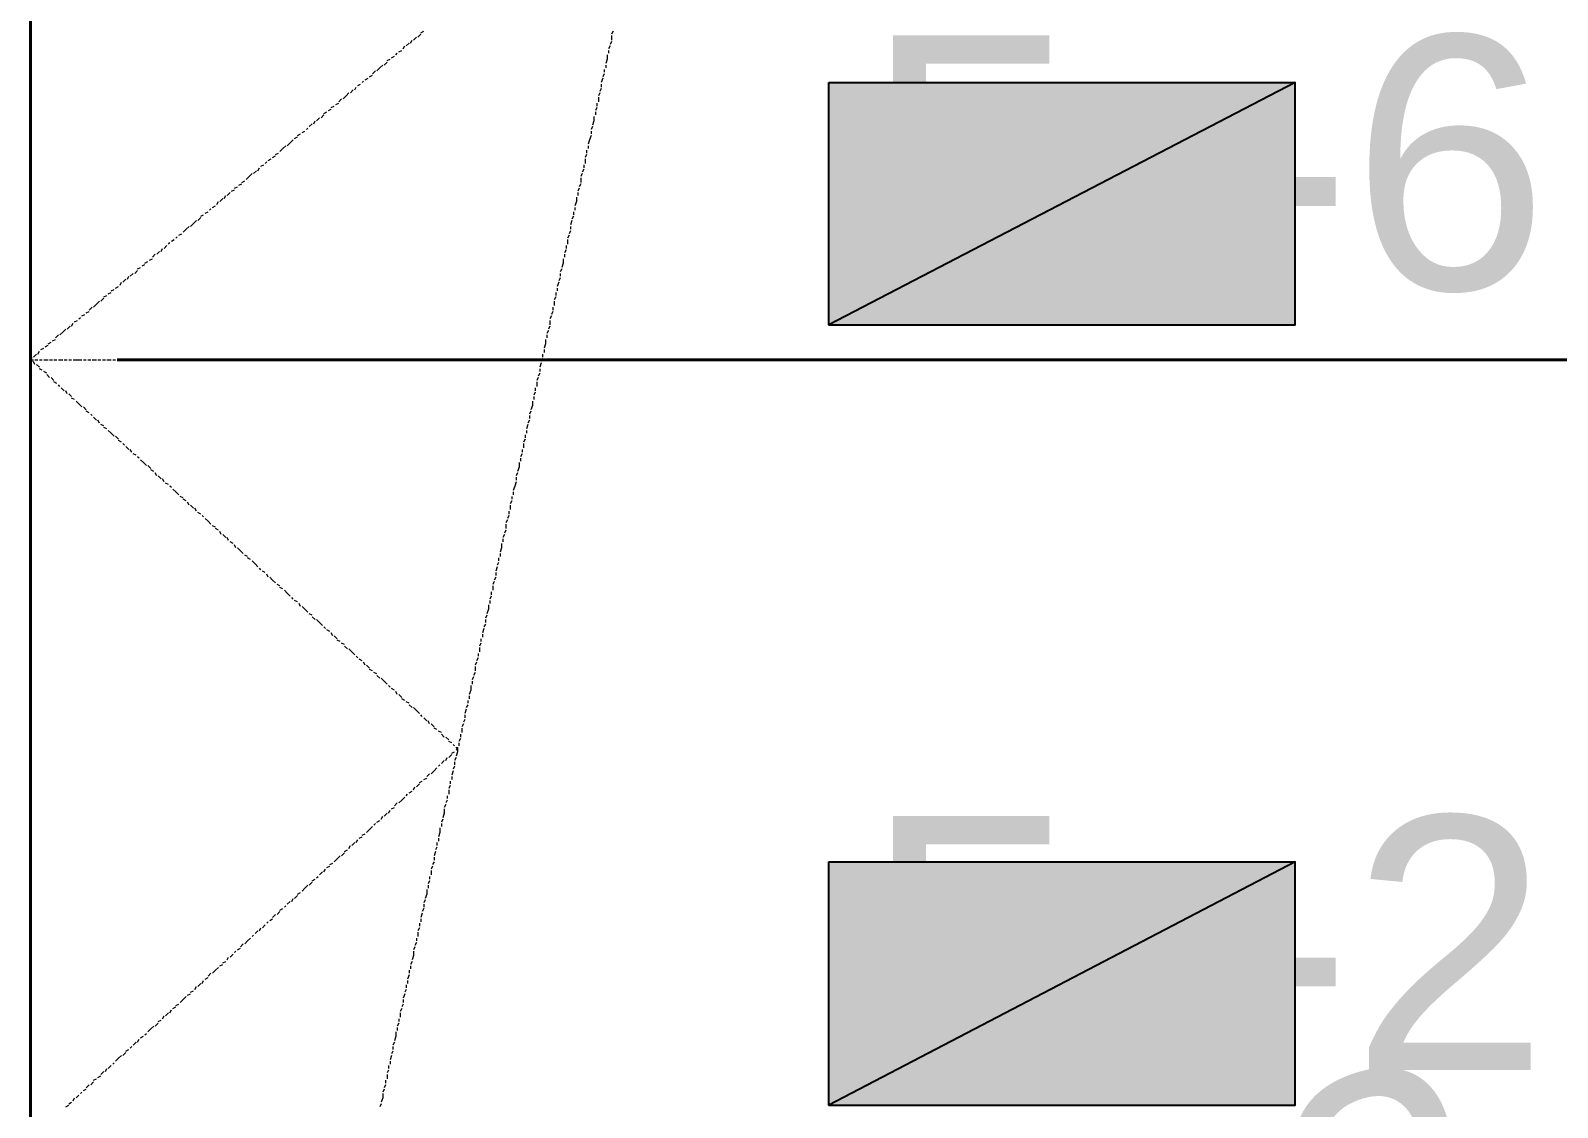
# Model space of a CAD drawing. Extents: x 8 to 21351, y 0 to 420.
# Drawn here: x 15722.59 to 15744.61, y 320.69 to 336.22 of the extents above; entities that cross this region are included whole.
import ezdxf

# ---------------------------------------------------------------- set-up
doc = ezdxf.new("R2010")
doc.units = 0
doc.styles.add('TEYPDFCAD_TEXT', font='arial.ttf')

msp = doc.modelspace()

# ---------------------------------------------------------------- hatches: boundary and pattern name
at = {"true_color": 0xffffff}
h = msp.add_hatch(color=0, dxfattribs=at)
h.paths.add_polyline_path([(15734.101, 335.471), (15740.832, 335.471), (15734.101, 331.978)])
h.paths.add_polyline_path([(15740.832, 335.471), (15734.101, 331.978), (15740.832, 331.978)])
h = msp.add_hatch(color=0, dxfattribs=at)
h.paths.add_polyline_path([(15734.101, 324.231), (15740.832, 324.231), (15734.101, 320.717)])
h.paths.add_polyline_path([(15740.832, 324.231), (15734.101, 320.717), (15740.832, 320.717)])

# ---------------------------------------------------------------- linework, layer by layer
at = {"color": 7, "lineweight": 40}
for p, q in [((15722.587, 397.743), (15722.587, 310.219)), ((15751.331, 331.47), (15723.836, 331.47))]:
    msp.add_line(p, q, dxfattribs=at)
at = {"color": 7, "lineweight": 5}
for p, q in [((15722.587, 336.211), (15722.587, 336.169)), ((15722.587, 336.148), (15722.587, 336.084)), ((15728.175, 336.127), (15728.217, 336.169)), ((15728.217, 336.19), (15728.259, 336.211)), ((15730.99, 336.211), (15730.969, 336.169)), ((15730.969, 336.148), (15730.969, 336.084)), ((15722.587, 336.063), (15722.587, 336.021)), ((15722.587, 336), (15722.587, 335.957)), ((15722.587, 335.936), (15722.587, 335.894)), ((15727.9, 335.915), (15727.942, 335.936)), ((15727.963, 335.957), (15727.984, 336)), ((15728.005, 336), (15728.048, 336.042)), ((15728.069, 336.042), (15728.09, 336.084)), ((15728.111, 336.084), (15728.154, 336.127)), ((15730.948, 336), (15730.926, 335.957)), ((15730.926, 335.936), (15730.926, 335.894)), ((15730.969, 336.063), (15730.948, 336.021)), ((15722.587, 335.873), (15722.587, 335.809)), ((15722.587, 335.788), (15722.587, 335.746)), ((15722.587, 335.724), (15722.587, 335.682)), ((15727.624, 335.682), (15727.667, 335.724)), ((15727.688, 335.724), (15727.73, 335.767)), ((15727.73, 335.788), (15727.773, 335.809)), ((15727.794, 335.83), (15727.836, 335.851)), ((15727.857, 335.873), (15727.878, 335.894)), ((15730.905, 335.809), (15730.884, 335.746)), ((15730.884, 335.724), (15730.884, 335.682)), ((15730.905, 335.873), (15730.905, 335.809)), ((15722.587, 335.661), (15722.587, 335.598)), ((15722.587, 335.576), (15722.587, 335.534)), ((15722.587, 335.513), (15722.587, 335.471)), ((15727.37, 335.471), (15727.392, 335.492)), ((15727.413, 335.513), (15727.455, 335.534)), ((15727.476, 335.555), (15727.519, 335.576)), ((15727.519, 335.598), (15727.561, 335.64)), ((15727.582, 335.64), (15727.624, 335.682)), ((15730.842, 335.534), (15730.821, 335.471)), ((15730.863, 335.598), (15730.842, 335.555)), ((15730.863, 335.661), (15730.863, 335.619)), ((15722.587, 335.449), (15722.587, 335.386)), ((15722.587, 335.365), (15722.587, 335.322)), ((15722.587, 335.301), (15722.587, 335.259)), ((15727.095, 335.238), (15727.138, 335.28)), ((15727.138, 335.28), (15727.18, 335.322)), ((15727.201, 335.322), (15727.243, 335.365)), ((15727.265, 335.365), (15727.286, 335.407)), ((15727.307, 335.428), (15727.349, 335.449)), ((15730.799, 335.322), (15730.778, 335.28)), ((15730.778, 335.259), (15730.778, 335.195)), ((15730.821, 335.386), (15730.799, 335.343)), ((15730.821, 335.449), (15730.821, 335.407)), ((15722.587, 335.238), (15722.587, 335.174)), ((15722.587, 335.153), (15722.587, 335.111)), ((15722.587, 335.089), (15722.587, 335.047)), ((15726.82, 335.026), (15726.862, 335.047)), ((15726.884, 335.068), (15726.926, 335.089)), ((15726.926, 335.111), (15726.968, 335.132)), ((15726.989, 335.153), (15727.032, 335.174)), ((15727.032, 335.195), (15727.074, 335.238)), ((15730.757, 335.111), (15730.736, 335.068)), ((15730.736, 335.047), (15730.736, 335.005)), ((15730.757, 335.174), (15730.757, 335.132)), ((15722.587, 335.026), (15722.587, 334.984)), ((15722.587, 334.962), (15722.587, 334.899)), ((15722.587, 334.878), (15722.587, 334.836)), ((15722.587, 334.814), (15722.587, 334.772)), ((15726.566, 334.793), (15726.587, 334.814)), ((15726.608, 334.836), (15726.651, 334.878)), ((15726.672, 334.878), (15726.693, 334.92)), ((15726.714, 334.92), (15726.757, 334.962)), ((15726.778, 334.962), (15726.82, 335.005)), ((15730.694, 334.836), (15730.672, 334.793)), ((15730.715, 334.92), (15730.694, 334.857)), ((15730.715, 334.984), (15730.715, 334.92)), ((15722.587, 334.751), (15722.587, 334.687)), ((15722.587, 334.666), (15722.587, 334.624)), ((15722.587, 334.603), (15722.587, 334.56)), ((15726.291, 334.56), (15726.333, 334.603)), ((15726.333, 334.603), (15726.376, 334.645)), ((15726.397, 334.666), (15726.439, 334.687)), ((15726.439, 334.709), (15726.481, 334.73)), ((15726.503, 334.751), (15726.545, 334.772)), ((15730.651, 334.645), (15730.63, 334.581)), ((15730.672, 334.709), (15730.651, 334.645)), ((15730.672, 334.772), (15730.672, 334.73)), ((15722.587, 334.539), (15722.587, 334.476)), ((15722.587, 334.454), (15722.587, 334.412)), ((15722.587, 334.391), (15722.587, 334.349)), ((15726.079, 334.391), (15726.122, 334.412)), ((15726.122, 334.433), (15726.164, 334.454)), ((15726.185, 334.476), (15726.227, 334.518)), ((15726.227, 334.518), (15726.27, 334.56)), ((15730.609, 334.433), (15730.588, 334.391)), ((15730.609, 334.497), (15730.609, 334.454)), ((15730.63, 334.56), (15730.63, 334.518)), ((15722.587, 334.327), (15722.587, 334.264)), ((15722.587, 334.243), (15722.587, 334.2)), ((15722.587, 334.179), (15722.587, 334.137)), ((15725.741, 334.116), (15725.783, 334.158)), ((15725.804, 334.158), (15725.846, 334.2)), ((15725.868, 334.2), (15725.889, 334.243)), ((15725.91, 334.264), (15725.952, 334.285)), ((15725.973, 334.306), (15725.995, 334.327)), ((15726.016, 334.349), (15726.058, 334.37)), ((15730.545, 334.158), (15730.524, 334.116)), ((15730.567, 334.222), (15730.545, 334.179)), ((15730.567, 334.285), (15730.567, 334.243)), ((15730.588, 334.37), (15730.588, 334.306)), ((15722.587, 334.116), (15722.587, 334.074)), ((15722.587, 334.052), (15722.587, 333.989)), ((15722.587, 333.968), (15722.587, 333.925)), ((15725.529, 333.947), (15725.571, 333.968)), ((15725.592, 333.989), (15725.635, 334.01)), ((15725.635, 334.031), (15725.677, 334.052)), ((15725.698, 334.074), (15725.741, 334.116)), ((15730.503, 333.947), (15730.482, 333.904)), ((15730.524, 334.01), (15730.503, 333.968)), ((15730.524, 334.095), (15730.524, 334.031)), ((15722.587, 333.904), (15722.587, 333.862)), ((15722.587, 333.841), (15722.587, 333.777)), ((15722.587, 333.756), (15722.587, 333.714)), ((15725.275, 333.714), (15725.296, 333.756)), ((15725.317, 333.756), (15725.36, 333.798)), ((15725.381, 333.798), (15725.402, 333.841)), ((15725.423, 333.841), (15725.465, 333.883)), ((15725.487, 333.904), (15725.529, 333.925)), ((15730.461, 333.756), (15730.44, 333.692)), ((15730.461, 333.819), (15730.461, 333.756)), ((15730.482, 333.883), (15730.482, 333.841)), ((15722.587, 333.692), (15722.587, 333.65)), ((15722.587, 333.629), (15722.587, 333.565)), ((15722.587, 333.544), (15722.587, 333.502)), ((15725, 333.481), (15725.042, 333.523)), ((15725.042, 333.544), (15725.084, 333.565)), ((15725.106, 333.587), (15725.148, 333.608)), ((15725.169, 333.629), (15725.19, 333.65)), ((15725.211, 333.671), (15725.254, 333.692)), ((15730.418, 333.544), (15730.397, 333.502)), ((15730.418, 333.608), (15730.418, 333.565)), ((15730.44, 333.671), (15730.44, 333.629)), ((15722.587, 333.481), (15722.587, 333.438)), ((15722.587, 333.417), (15722.587, 333.354)), ((15722.587, 333.333), (15722.587, 333.29)), ((15724.725, 333.269), (15724.767, 333.29)), ((15724.788, 333.312), (15724.83, 333.354)), ((15724.83, 333.354), (15724.873, 333.396)), ((15724.894, 333.396), (15724.936, 333.438)), ((15724.936, 333.438), (15724.979, 333.481)), ((15730.376, 333.333), (15730.355, 333.29)), ((15730.397, 333.481), (15730.376, 333.417)), ((15730.376, 333.396), (15730.376, 333.354)), ((15722.587, 333.269), (15722.587, 333.227)), ((15722.587, 333.206), (15722.587, 333.163)), ((15722.587, 333.142), (15722.587, 333.079)), ((15722.587, 333.057), (15722.587, 333.015)), ((15724.471, 333.036), (15724.492, 333.079)), ((15724.513, 333.079), (15724.555, 333.121)), ((15724.576, 333.142), (15724.598, 333.163)), ((15724.619, 333.185), (15724.661, 333.206)), ((15724.682, 333.227), (15724.703, 333.248)), ((15730.313, 333.057), (15730.291, 333.015)), ((15730.313, 333.121), (15730.313, 333.079)), ((15730.355, 333.269), (15730.334, 333.227)), ((15730.334, 333.206), (15730.334, 333.142)), ((15722.587, 332.994), (15722.587, 332.952)), ((15722.587, 332.93), (15722.587, 332.867)), ((15722.587, 332.846), (15722.587, 332.803)), ((15724.195, 332.825), (15724.238, 332.846)), ((15724.238, 332.867), (15724.28, 332.888)), ((15724.301, 332.909), (15724.344, 332.93)), ((15724.344, 332.952), (15724.386, 332.994)), ((15724.407, 332.994), (15724.449, 333.036)), ((15730.27, 332.867), (15730.249, 332.803)), ((15730.27, 332.93), (15730.27, 332.867)), ((15730.291, 332.994), (15730.291, 332.952)), ((15722.587, 332.782), (15722.587, 332.74)), ((15722.587, 332.719), (15722.587, 332.655)), ((15722.587, 332.634), (15722.587, 332.592)), ((15723.92, 332.592), (15723.963, 332.634)), ((15723.984, 332.634), (15724.005, 332.676)), ((15724.026, 332.676), (15724.068, 332.719)), ((15724.09, 332.719), (15724.132, 332.761)), ((15724.132, 332.782), (15724.174, 332.803)), ((15730.228, 332.655), (15730.207, 332.613)), ((15730.249, 332.782), (15730.228, 332.74)), ((15730.228, 332.719), (15730.228, 332.676)), ((15722.587, 332.571), (15722.587, 332.528)), ((15722.587, 332.507), (15722.587, 332.444)), ((15722.587, 332.423), (15722.587, 332.38)), ((15723.645, 332.38), (15723.687, 332.401)), ((15723.709, 332.423), (15723.751, 332.444)), ((15723.751, 332.465), (15723.793, 332.486)), ((15723.814, 332.507), (15723.857, 332.528)), ((15723.878, 332.55), (15723.899, 332.592)), ((15730.164, 332.444), (15730.164, 332.401)), ((15730.207, 332.592), (15730.186, 332.528)), ((15730.186, 332.507), (15730.186, 332.465)), ((15722.587, 332.359), (15722.587, 332.317)), ((15722.587, 332.295), (15722.587, 332.253)), ((15722.587, 332.232), (15722.587, 332.168)), ((15723.433, 332.19), (15723.476, 332.232)), ((15723.497, 332.232), (15723.539, 332.274)), ((15723.539, 332.274), (15723.582, 332.317)), ((15723.603, 332.317), (15723.645, 332.359)), ((15730.122, 332.232), (15730.122, 332.19)), ((15730.164, 332.38), (15730.143, 332.338)), ((15730.143, 332.317), (15730.143, 332.253)), ((15722.587, 332.147), (15722.587, 332.105)), ((15722.587, 332.084), (15722.587, 332.041)), ((15722.587, 332.02), (15722.587, 331.957)), ((15723.116, 331.914), (15723.158, 331.957)), ((15723.179, 331.957), (15723.201, 331.999)), ((15723.222, 332.02), (15723.264, 332.041)), ((15723.285, 332.063), (15723.306, 332.084)), ((15723.328, 332.105), (15723.37, 332.126)), ((15723.391, 332.147), (15723.433, 332.168)), ((15730.08, 331.957), (15730.059, 331.914)), ((15730.101, 332.105), (15730.08, 332.063)), ((15730.08, 332.041), (15730.08, 331.978)), ((15730.122, 332.168), (15730.101, 332.126)), ((15722.587, 331.936), (15722.587, 331.893)), ((15722.587, 331.872), (15722.587, 331.83)), ((15722.587, 331.809), (15722.587, 331.745)), ((15722.904, 331.745), (15722.947, 331.766)), ((15722.947, 331.788), (15722.989, 331.83)), ((15723.01, 331.83), (15723.052, 331.872)), ((15723.052, 331.872), (15723.095, 331.914)), ((15730.016, 331.766), (15730.016, 331.703)), ((15730.059, 331.893), (15730.037, 331.851)), ((15730.037, 331.83), (15730.037, 331.788)), ((15722.587, 331.724), (15722.587, 331.682)), ((15722.587, 331.661), (15722.587, 331.618)), ((15722.587, 331.597), (15722.587, 331.533)), ((15722.587, 331.47), (15722.608, 331.512)), ((15722.587, 331.512), (15722.587, 331.47)), ((15722.629, 331.512), (15722.671, 331.555)), ((15722.693, 331.555), (15722.714, 331.597)), ((15722.735, 331.618), (15722.777, 331.639)), ((15722.798, 331.661), (15722.841, 331.682)), ((15722.841, 331.703), (15722.883, 331.724)), ((15729.974, 331.555), (15729.974, 331.512)), ((15730.016, 331.703), (15729.995, 331.639)), ((15729.995, 331.618), (15729.995, 331.576)), ((15722.587, 331.47), (15722.629, 331.47)), ((15722.608, 331.449), (15722.587, 331.47)), ((15722.587, 331.449), (15722.587, 331.406)), ((15722.587, 331.385), (15722.587, 331.343)), ((15722.587, 331.322), (15722.587, 331.258)), ((15722.65, 331.406), (15722.629, 331.449)), ((15722.65, 331.47), (15722.693, 331.47)), ((15722.714, 331.364), (15722.671, 331.406)), ((15722.714, 331.47), (15722.756, 331.47)), ((15722.756, 331.322), (15722.714, 331.343)), ((15722.777, 331.47), (15722.841, 331.47)), ((15722.82, 331.279), (15722.777, 331.301)), ((15722.862, 331.47), (15722.904, 331.47)), ((15722.925, 331.47), (15722.968, 331.47)), ((15722.989, 331.47), (15723.052, 331.47)), ((15723.074, 331.47), (15723.116, 331.47)), ((15723.137, 331.47), (15723.179, 331.47)), ((15723.201, 331.47), (15723.264, 331.47)), ((15723.264, 331.47), (15723.328, 331.47)), ((15723.349, 331.47), (15723.391, 331.47)), ((15723.412, 331.47), (15723.455, 331.47)), ((15723.476, 331.47), (15723.539, 331.47)), ((15723.56, 331.47), (15723.603, 331.47)), ((15723.624, 331.47), (15723.666, 331.47)), ((15723.687, 331.47), (15723.751, 331.47)), ((15723.772, 331.47), (15723.814, 331.47)), ((15723.836, 331.47), (15723.878, 331.47)), ((15723.899, 331.47), (15723.963, 331.47)), ((15723.984, 331.47), (15724.026, 331.47)), ((15724.047, 331.47), (15724.09, 331.47)), ((15724.111, 331.47), (15724.174, 331.47)), ((15724.174, 331.47), (15724.238, 331.47)), ((15724.259, 331.47), (15724.301, 331.47)), ((15724.322, 331.47), (15724.365, 331.47)), ((15724.386, 331.47), (15724.449, 331.47)), ((15724.471, 331.47), (15724.513, 331.47)), ((15724.534, 331.47), (15724.576, 331.47)), ((15724.598, 331.47), (15724.661, 331.47)), ((15724.682, 331.47), (15724.725, 331.47)), ((15724.746, 331.47), (15724.788, 331.47)), ((15724.809, 331.47), (15724.873, 331.47)), ((15724.894, 331.47), (15724.936, 331.47)), ((15724.957, 331.47), (15725, 331.47)), ((15725.021, 331.47), (15725.084, 331.47)), ((15725.084, 331.47), (15725.148, 331.47)), ((15725.169, 331.47), (15725.211, 331.47)), ((15725.233, 331.47), (15725.275, 331.47)), ((15725.296, 331.47), (15725.36, 331.47)), ((15725.381, 331.47), (15725.423, 331.47)), ((15725.444, 331.47), (15725.487, 331.47)), ((15725.508, 331.47), (15725.571, 331.47)), ((15725.592, 331.47), (15725.635, 331.47)), ((15725.656, 331.47), (15725.698, 331.47)), ((15725.719, 331.47), (15725.783, 331.47)), ((15725.804, 331.47), (15725.846, 331.47)), ((15725.868, 331.47), (15725.91, 331.47)), ((15725.931, 331.47), (15725.995, 331.47)), ((15725.995, 331.47), (15726.058, 331.47)), ((15726.079, 331.47), (15726.122, 331.47)), ((15726.143, 331.47), (15726.185, 331.47)), ((15726.206, 331.47), (15726.27, 331.47)), ((15726.291, 331.47), (15726.333, 331.47)), ((15726.354, 331.47), (15726.397, 331.47)), ((15726.418, 331.47), (15726.481, 331.47)), ((15726.503, 331.47), (15726.545, 331.47)), ((15726.566, 331.47), (15726.608, 331.47)), ((15726.63, 331.47), (15726.693, 331.47)), ((15726.714, 331.47), (15726.757, 331.47)), ((15726.778, 331.47), (15726.82, 331.47)), ((15726.841, 331.47), (15726.905, 331.47)), ((15726.905, 331.47), (15726.968, 331.47)), ((15726.989, 331.47), (15727.032, 331.47)), ((15727.053, 331.47), (15727.095, 331.47)), ((15727.116, 331.47), (15727.18, 331.47)), ((15727.201, 331.47), (15727.243, 331.47)), ((15727.265, 331.47), (15727.307, 331.47)), ((15727.328, 331.47), (15727.392, 331.47)), ((15727.413, 331.47), (15727.455, 331.47)), ((15727.476, 331.47), (15727.519, 331.47)), ((15727.54, 331.47), (15727.603, 331.47)), ((15727.624, 331.47), (15727.667, 331.47)), ((15727.688, 331.47), (15727.73, 331.47)), ((15727.751, 331.47), (15727.794, 331.47)), ((15727.815, 331.47), (15727.878, 331.47)), ((15727.9, 331.47), (15727.942, 331.47)), ((15727.963, 331.47), (15728.005, 331.47)), ((15728.027, 331.47), (15728.09, 331.47)), ((15728.111, 331.47), (15728.154, 331.47)), ((15728.175, 331.47), (15728.217, 331.47)), ((15728.238, 331.47), (15728.302, 331.47)), ((15728.323, 331.47), (15728.365, 331.47)), ((15728.386, 331.47), (15728.429, 331.47)), ((15728.45, 331.47), (15728.513, 331.47)), ((15728.535, 331.47), (15728.577, 331.47)), ((15728.598, 331.47), (15728.64, 331.47)), ((15728.662, 331.47), (15728.704, 331.47)), ((15728.725, 331.47), (15728.789, 331.47)), ((15728.81, 331.47), (15728.852, 331.47)), ((15728.873, 331.47), (15728.916, 331.47)), ((15728.937, 331.47), (15729, 331.47)), ((15729.021, 331.47), (15729.064, 331.47)), ((15729.085, 331.47), (15729.127, 331.47)), ((15729.148, 331.47), (15729.212, 331.47)), ((15729.233, 331.47), (15729.275, 331.47)), ((15729.297, 331.47), (15729.339, 331.47)), ((15729.36, 331.47), (15729.424, 331.47)), ((15729.445, 331.47), (15729.487, 331.47)), ((15729.508, 331.47), (15729.551, 331.47)), ((15729.572, 331.47), (15729.614, 331.47)), ((15729.635, 331.47), (15729.699, 331.47)), ((15729.72, 331.47), (15729.762, 331.47)), ((15729.783, 331.47), (15729.826, 331.47)), ((15729.847, 331.47), (15729.91, 331.47)), ((15729.932, 331.47), (15729.974, 331.47)), ((15729.953, 331.428), (15729.932, 331.364)), ((15729.932, 331.343), (15729.932, 331.301)), ((15729.974, 331.491), (15729.953, 331.449)), ((15722.587, 331.237), (15722.587, 331.195)), ((15722.587, 331.174), (15722.587, 331.131)), ((15722.587, 331.11), (15722.587, 331.047)), ((15722.862, 331.216), (15722.82, 331.258)), ((15722.925, 331.174), (15722.883, 331.216)), ((15722.968, 331.131), (15722.925, 331.152)), ((15723.01, 331.089), (15722.989, 331.11)), ((15729.91, 331.216), (15729.889, 331.174)), ((15729.889, 331.152), (15729.889, 331.089)), ((15729.932, 331.279), (15729.91, 331.237)), ((15722.587, 331.026), (15722.587, 330.983)), ((15722.587, 330.962), (15722.587, 330.92)), ((15722.587, 330.899), (15722.587, 330.835)), ((15723.074, 331.026), (15723.031, 331.068)), ((15723.116, 330.983), (15723.095, 331.026)), ((15723.179, 330.941), (15723.137, 330.983)), ((15723.222, 330.899), (15723.179, 330.92)), ((15723.285, 330.835), (15723.243, 330.877)), ((15729.826, 330.877), (15729.826, 330.814)), ((15729.868, 331.004), (15729.847, 330.962)), ((15729.847, 330.941), (15729.847, 330.899)), ((15729.868, 331.068), (15729.868, 331.026)), ((15722.587, 330.814), (15722.587, 330.771)), ((15722.587, 330.75), (15722.587, 330.708)), ((15722.587, 330.687), (15722.587, 330.623)), ((15723.328, 330.793), (15723.285, 330.835)), ((15723.391, 330.75), (15723.349, 330.793)), ((15723.433, 330.708), (15723.391, 330.729)), ((15723.476, 330.666), (15723.455, 330.687)), ((15723.539, 330.602), (15723.497, 330.644)), ((15729.805, 330.729), (15729.783, 330.687)), ((15729.783, 330.666), (15729.783, 330.623)), ((15729.826, 330.814), (15729.805, 330.75)), ((15722.587, 330.602), (15722.587, 330.56)), ((15722.587, 330.539), (15722.587, 330.496)), ((15722.587, 330.475), (15722.587, 330.433)), ((15722.587, 330.412), (15722.587, 330.348)), ((15723.582, 330.56), (15723.56, 330.602)), ((15723.645, 330.517), (15723.603, 330.539)), ((15723.687, 330.475), (15723.645, 330.496)), ((15723.751, 330.412), (15723.709, 330.454)), ((15723.793, 330.369), (15723.751, 330.412)), ((15729.762, 330.539), (15729.741, 330.475)), ((15729.741, 330.454), (15729.741, 330.412)), ((15729.783, 330.602), (15729.762, 330.56)), ((15722.587, 330.327), (15722.587, 330.285)), ((15722.587, 330.264), (15722.587, 330.221)), ((15722.587, 330.2), (15722.587, 330.137)), ((15723.857, 330.327), (15723.814, 330.369)), ((15723.899, 330.285), (15723.857, 330.306)), ((15723.941, 330.242), (15723.92, 330.264)), ((15724.005, 330.179), (15723.963, 330.221)), ((15729.72, 330.327), (15729.699, 330.285)), ((15729.699, 330.264), (15729.699, 330.2)), ((15729.72, 330.39), (15729.72, 330.348)), ((15722.587, 330.115), (15722.587, 330.073)), ((15722.587, 330.052), (15722.587, 330.009)), ((15722.587, 329.988), (15722.587, 329.925)), ((15724.047, 330.137), (15724.026, 330.179)), ((15724.111, 330.094), (15724.068, 330.115)), ((15724.153, 330.052), (15724.132, 330.073)), ((15724.217, 329.988), (15724.174, 330.031)), ((15724.259, 329.946), (15724.217, 329.988)), ((15729.635, 329.988), (15729.635, 329.925)), ((15729.678, 330.115), (15729.656, 330.073)), ((15729.656, 330.052), (15729.656, 330.009)), ((15729.678, 330.179), (15729.678, 330.137)), ((15722.587, 329.904), (15722.587, 329.861)), ((15722.587, 329.84), (15722.587, 329.798)), ((15722.587, 329.777), (15722.587, 329.713)), ((15724.322, 329.904), (15724.28, 329.946)), ((15724.365, 329.861), (15724.322, 329.882)), ((15724.407, 329.798), (15724.386, 329.84)), ((15724.471, 329.755), (15724.428, 329.798)), ((15724.513, 329.713), (15724.492, 329.755)), ((15729.614, 329.84), (15729.593, 329.798)), ((15729.593, 329.777), (15729.593, 329.734)), ((15729.635, 329.925), (15729.614, 329.861)), ((15722.587, 329.692), (15722.587, 329.65)), ((15722.587, 329.628), (15722.587, 329.586)), ((15722.587, 329.565), (15722.587, 329.523)), ((15724.576, 329.671), (15724.534, 329.692)), ((15724.619, 329.628), (15724.598, 329.65)), ((15724.682, 329.565), (15724.64, 329.607)), ((15724.725, 329.523), (15724.682, 329.565)), ((15729.572, 329.65), (15729.551, 329.586)), ((15729.551, 329.565), (15729.551, 329.523)), ((15729.593, 329.713), (15729.572, 329.65)), ((15722.587, 329.502), (15722.587, 329.438)), ((15722.587, 329.417), (15722.587, 329.375)), ((15722.587, 329.353), (15722.587, 329.311)), ((15724.788, 329.48), (15724.746, 329.502)), ((15724.83, 329.438), (15724.788, 329.459)), ((15724.873, 329.375), (15724.852, 329.417)), ((15724.936, 329.332), (15724.894, 329.375)), ((15724.979, 329.29), (15724.957, 329.332)), ((15729.529, 329.438), (15729.508, 329.396)), ((15729.508, 329.375), (15729.508, 329.311)), ((15729.529, 329.502), (15729.529, 329.459)), ((15722.587, 329.29), (15722.587, 329.226)), ((15722.587, 329.205), (15722.587, 329.163)), ((15722.587, 329.142), (15722.587, 329.099)), ((15725.042, 329.247), (15725, 329.269)), ((15725.084, 329.205), (15725.063, 329.226)), ((15725.148, 329.142), (15725.106, 329.184)), ((15725.19, 329.099), (15725.148, 329.142)), ((15729.466, 329.163), (15729.445, 329.12)), ((15729.445, 329.099), (15729.445, 329.036)), ((15729.487, 329.226), (15729.466, 329.184)), ((15729.487, 329.29), (15729.487, 329.247)), ((15722.587, 329.078), (15722.587, 329.015)), ((15722.587, 328.993), (15722.587, 328.951)), ((15722.587, 328.93), (15722.587, 328.888)), ((15722.587, 328.866), (15722.587, 328.803)), ((15725.254, 329.057), (15725.211, 329.078)), ((15725.296, 329.015), (15725.254, 329.036)), ((15725.338, 328.951), (15725.317, 328.993)), ((15725.402, 328.909), (15725.36, 328.951)), ((15725.444, 328.866), (15725.423, 328.909)), ((15729.424, 328.951), (15729.402, 328.909)), ((15729.402, 328.888), (15729.402, 328.845)), ((15729.445, 329.015), (15729.424, 328.972)), ((15722.587, 328.782), (15722.587, 328.74)), ((15722.587, 328.718), (15722.587, 328.676)), ((15722.587, 328.655), (15722.587, 328.613)), ((15725.508, 328.824), (15725.465, 328.845)), ((15725.55, 328.761), (15725.529, 328.803)), ((15725.614, 328.718), (15725.571, 328.761)), ((15725.656, 328.676), (15725.614, 328.718)), ((15725.719, 328.634), (15725.677, 328.655)), ((15729.381, 328.761), (15729.36, 328.697)), ((15729.36, 328.676), (15729.36, 328.634)), ((15729.381, 328.824), (15729.381, 328.761)), ((15722.587, 328.591), (15722.587, 328.528)), ((15722.587, 328.507), (15722.587, 328.464)), ((15722.587, 328.443), (15722.587, 328.401)), ((15725.762, 328.591), (15725.719, 328.613)), ((15725.825, 328.528), (15725.783, 328.57)), ((15725.868, 328.485), (15725.825, 328.528)), ((15725.91, 328.443), (15725.889, 328.464)), ((15729.318, 328.485), (15729.297, 328.422)), ((15729.339, 328.549), (15729.318, 328.507)), ((15729.339, 328.613), (15729.339, 328.57)), ((15722.587, 328.38), (15722.587, 328.316)), ((15722.587, 328.295), (15722.587, 328.253)), ((15722.587, 328.231), (15722.587, 328.189)), ((15725.973, 328.401), (15725.931, 328.422)), ((15726.016, 328.337), (15725.995, 328.38)), ((15726.079, 328.295), (15726.037, 328.337)), ((15726.122, 328.253), (15726.079, 328.295)), ((15726.185, 328.21), (15726.143, 328.231)), ((15729.275, 328.274), (15729.254, 328.231)), ((15729.254, 328.21), (15729.254, 328.147)), ((15729.297, 328.337), (15729.275, 328.295)), ((15729.297, 328.401), (15729.297, 328.358)), ((15722.587, 328.168), (15722.587, 328.104)), ((15722.587, 328.083), (15722.587, 328.041)), ((15722.587, 328.02), (15722.587, 327.978)), ((15726.227, 328.168), (15726.185, 328.189)), ((15726.291, 328.104), (15726.249, 328.147)), ((15726.333, 328.062), (15726.291, 328.104)), ((15726.376, 328.02), (15726.354, 328.041)), ((15726.439, 327.978), (15726.397, 327.999)), ((15729.233, 328.062), (15729.212, 328.02)), ((15729.212, 327.999), (15729.212, 327.956)), ((15729.233, 328.126), (15729.233, 328.083)), ((15722.587, 327.956), (15722.587, 327.893)), ((15722.587, 327.872), (15722.587, 327.829)), ((15722.587, 327.808), (15722.587, 327.766)), ((15726.481, 327.914), (15726.46, 327.956)), ((15726.545, 327.872), (15726.503, 327.914)), ((15726.587, 327.829), (15726.545, 327.872)), ((15726.651, 327.787), (15726.608, 327.808)), ((15726.693, 327.724), (15726.651, 327.766)), ((15729.17, 327.787), (15729.148, 327.745)), ((15729.191, 327.872), (15729.17, 327.808)), ((15729.191, 327.935), (15729.191, 327.872)), ((15722.587, 327.745), (15722.587, 327.702)), ((15722.587, 327.681), (15722.587, 327.618)), ((15722.587, 327.596), (15722.587, 327.554)), ((15726.757, 327.681), (15726.714, 327.724)), ((15726.799, 327.639), (15726.757, 327.681)), ((15726.841, 327.596), (15726.82, 327.618)), ((15726.905, 327.554), (15726.862, 327.575)), ((15729.127, 327.596), (15729.106, 327.533)), ((15729.148, 327.66), (15729.127, 327.618)), ((15729.148, 327.724), (15729.148, 327.681)), ((15722.587, 327.533), (15722.587, 327.491)), ((15722.587, 327.469), (15722.587, 327.406)), ((15722.587, 327.385), (15722.587, 327.342)), ((15726.947, 327.491), (15726.926, 327.533)), ((15727.011, 327.448), (15726.968, 327.491)), ((15727.053, 327.406), (15727.011, 327.427)), ((15727.116, 327.364), (15727.074, 327.385)), ((15727.159, 327.3), (15727.116, 327.342)), ((15729.085, 327.385), (15729.064, 327.342)), ((15729.085, 327.448), (15729.085, 327.406)), ((15729.106, 327.512), (15729.106, 327.469)), ((15722.587, 327.321), (15722.587, 327.279)), ((15722.587, 327.258), (15722.587, 327.194)), ((15722.587, 327.173), (15722.587, 327.131)), ((15722.587, 327.11), (15722.587, 327.067)), ((15727.222, 327.258), (15727.18, 327.3)), ((15727.265, 327.216), (15727.222, 327.258)), ((15727.307, 327.173), (15727.286, 327.194)), ((15727.37, 327.131), (15727.328, 327.152)), ((15727.413, 327.067), (15727.392, 327.11)), ((15729.021, 327.11), (15729, 327.067)), ((15729.043, 327.173), (15729.021, 327.131)), ((15729.043, 327.237), (15729.043, 327.194)), ((15729.064, 327.321), (15729.064, 327.258)), ((15722.587, 327.046), (15722.587, 326.983)), ((15722.587, 326.961), (15722.587, 326.919)), ((15722.587, 326.898), (15722.587, 326.856)), ((15727.476, 327.025), (15727.434, 327.067)), ((15727.519, 326.983), (15727.476, 327.004)), ((15727.582, 326.94), (15727.54, 326.961)), ((15727.624, 326.877), (15727.582, 326.919)), ((15728.979, 326.898), (15728.958, 326.856)), ((15729, 326.961), (15728.979, 326.919)), ((15729, 327.046), (15729, 326.983)), ((15722.587, 326.834), (15722.587, 326.792)), ((15722.587, 326.771), (15722.587, 326.707)), ((15722.587, 326.686), (15722.587, 326.644)), ((15727.688, 326.834), (15727.646, 326.877)), ((15727.73, 326.792), (15727.688, 326.834)), ((15727.773, 326.75), (15727.751, 326.771)), ((15727.836, 326.707), (15727.794, 326.729)), ((15727.878, 326.644), (15727.857, 326.686)), ((15728.937, 326.707), (15728.916, 326.644)), ((15728.937, 326.771), (15728.937, 326.707)), ((15728.958, 326.834), (15728.958, 326.792)), ((15722.587, 326.623), (15722.587, 326.58)), ((15722.587, 326.559), (15722.587, 326.496)), ((15722.587, 326.475), (15722.587, 326.432)), ((15727.942, 326.602), (15727.9, 326.644)), ((15727.984, 326.559), (15727.942, 326.58)), ((15728.048, 326.517), (15728.005, 326.538)), ((15728.09, 326.454), (15728.048, 326.496)), ((15728.154, 326.411), (15728.111, 326.454)), ((15728.894, 326.496), (15728.873, 326.454)), ((15728.894, 326.559), (15728.894, 326.517)), ((15728.916, 326.623), (15728.916, 326.58)), ((15722.587, 326.411), (15722.587, 326.369)), ((15722.587, 326.348), (15722.587, 326.284)), ((15722.587, 326.263), (15722.587, 326.221)), ((15728.196, 326.369), (15728.154, 326.411)), ((15728.238, 326.327), (15728.217, 326.348)), ((15728.302, 326.263), (15728.259, 326.305)), ((15728.344, 326.221), (15728.323, 326.263)), ((15728.852, 326.284), (15728.831, 326.242)), ((15728.873, 326.432), (15728.852, 326.369)), ((15728.852, 326.348), (15728.852, 326.305)), ((15722.587, 326.199), (15722.587, 326.157)), ((15722.587, 326.136), (15722.587, 326.072)), ((15722.587, 326.051), (15722.587, 326.009)), ((15728.408, 326.178), (15728.365, 326.221)), ((15728.45, 326.136), (15728.408, 326.157)), ((15728.513, 326.094), (15728.471, 326.115)), ((15728.556, 326.03), (15728.513, 326.072)), ((15728.619, 325.988), (15728.577, 326.03)), ((15728.789, 326.009), (15728.767, 325.967)), ((15728.789, 326.072), (15728.789, 326.03)), ((15728.831, 326.221), (15728.81, 326.178)), ((15728.81, 326.157), (15728.81, 326.094)), ((15722.587, 325.988), (15722.587, 325.945)), ((15722.587, 325.924), (15722.587, 325.882)), ((15722.587, 325.861), (15722.587, 325.797)), ((15728.662, 325.945), (15728.619, 325.967)), ((15728.662, 325.797), (15728.704, 325.818)), ((15728.704, 325.903), (15728.683, 325.924)), ((15728.746, 325.861), (15728.725, 325.882)), ((15728.725, 325.84), (15728.746, 325.861)), ((15728.746, 325.818), (15728.725, 325.755)), ((15728.746, 325.882), (15728.746, 325.818)), ((15728.767, 325.945), (15728.767, 325.903)), ((15722.587, 325.776), (15722.587, 325.734)), ((15722.587, 325.713), (15722.587, 325.67)), ((15722.587, 325.649), (15722.587, 325.586)), ((15722.587, 325.565), (15722.587, 325.522)), ((15728.408, 325.543), (15728.45, 325.586)), ((15728.471, 325.607), (15728.492, 325.628)), ((15728.513, 325.649), (15728.556, 325.692)), ((15728.577, 325.692), (15728.598, 325.734)), ((15728.619, 325.734), (15728.662, 325.776)), ((15728.704, 325.607), (15728.683, 325.565)), ((15728.725, 325.734), (15728.704, 325.692)), ((15728.704, 325.67), (15728.704, 325.628)), ((15722.587, 325.501), (15722.587, 325.459)), ((15722.587, 325.437), (15722.587, 325.374)), ((15722.587, 325.353), (15722.587, 325.31)), ((15728.154, 325.31), (15728.196, 325.353)), ((15728.196, 325.374), (15728.238, 325.395)), ((15728.259, 325.416), (15728.302, 325.437)), ((15728.302, 325.459), (15728.344, 325.501)), ((15728.365, 325.501), (15728.408, 325.543)), ((15728.64, 325.395), (15728.64, 325.353)), ((15728.683, 325.543), (15728.662, 325.48)), ((15728.662, 325.459), (15728.662, 325.416)), ((15722.587, 325.289), (15722.587, 325.247)), ((15722.587, 325.226), (15722.587, 325.162)), ((15722.587, 325.141), (15722.587, 325.099)), ((15727.942, 325.12), (15727.984, 325.162)), ((15728.005, 325.183), (15728.027, 325.205)), ((15728.048, 325.226), (15728.09, 325.247)), ((15728.111, 325.268), (15728.132, 325.31)), ((15728.598, 325.183), (15728.598, 325.141)), ((15728.64, 325.332), (15728.619, 325.289)), ((15728.619, 325.268), (15728.619, 325.205)), ((15722.587, 325.078), (15722.587, 325.035)), ((15722.587, 325.014), (15722.587, 324.972)), ((15722.587, 324.951), (15722.587, 324.887)), ((15727.688, 324.887), (15727.73, 324.93)), ((15727.751, 324.93), (15727.773, 324.972)), ((15727.794, 324.993), (15727.836, 325.014)), ((15727.836, 325.035), (15727.878, 325.078)), ((15727.9, 325.078), (15727.942, 325.12)), ((15728.556, 324.93), (15728.535, 324.866)), ((15728.577, 325.057), (15728.556, 325.014)), ((15728.556, 324.993), (15728.556, 324.93)), ((15728.598, 325.12), (15728.577, 325.078)), ((15722.587, 324.866), (15722.587, 324.824)), ((15722.587, 324.803), (15722.587, 324.76)), ((15722.587, 324.739), (15722.587, 324.675)), ((15727.434, 324.654), (15727.476, 324.697)), ((15727.476, 324.697), (15727.519, 324.739)), ((15727.54, 324.76), (15727.561, 324.781)), ((15727.582, 324.803), (15727.624, 324.824)), ((15727.646, 324.845), (15727.667, 324.887)), ((15728.492, 324.718), (15728.492, 324.654)), ((15728.535, 324.845), (15728.513, 324.803)), ((15728.513, 324.781), (15728.513, 324.739)), ((15722.587, 324.654), (15722.587, 324.612)), ((15722.587, 324.591), (15722.587, 324.548)), ((15722.587, 324.527), (15722.587, 324.464)), ((15727.18, 324.421), (15727.201, 324.464)), ((15727.222, 324.464), (15727.265, 324.506)), ((15727.286, 324.506), (15727.307, 324.548)), ((15727.328, 324.57), (15727.37, 324.591)), ((15727.37, 324.612), (15727.413, 324.633)), ((15728.45, 324.506), (15728.45, 324.464)), ((15728.492, 324.654), (15728.471, 324.591)), ((15728.471, 324.57), (15728.471, 324.527)), ((15722.587, 324.443), (15722.587, 324.4)), ((15722.587, 324.379), (15722.587, 324.337)), ((15722.587, 324.316), (15722.587, 324.252)), ((15726.968, 324.231), (15727.011, 324.273)), ((15727.011, 324.273), (15727.053, 324.316)), ((15727.074, 324.316), (15727.116, 324.358)), ((15727.116, 324.379), (15727.159, 324.4)), ((15728.429, 324.379), (15728.408, 324.316)), ((15728.408, 324.295), (15728.408, 324.252)), ((15728.45, 324.443), (15728.429, 324.4)), ((15722.587, 324.231), (15722.587, 324.189)), ((15722.587, 324.168), (15722.587, 324.125)), ((15722.587, 324.104), (15722.587, 324.062)), ((15722.587, 324.041), (15722.587, 323.977)), ((15726.714, 323.998), (15726.735, 324.019)), ((15726.757, 324.041), (15726.799, 324.083)), ((15726.82, 324.083), (15726.841, 324.125)), ((15726.862, 324.146), (15726.905, 324.168)), ((15726.905, 324.189), (15726.947, 324.21)), ((15728.344, 324.019), (15728.344, 323.977)), ((15728.386, 324.168), (15728.365, 324.125)), ((15728.365, 324.104), (15728.365, 324.041)), ((15728.408, 324.231), (15728.386, 324.189)), ((15722.587, 323.956), (15722.587, 323.913)), ((15722.587, 323.892), (15722.587, 323.85)), ((15722.587, 323.829), (15722.587, 323.765)), ((15726.503, 323.808), (15726.545, 323.85)), ((15726.545, 323.85), (15726.587, 323.892)), ((15726.608, 323.892), (15726.651, 323.935)), ((15726.651, 323.956), (15726.693, 323.977)), ((15728.302, 323.829), (15728.302, 323.765)), ((15728.344, 323.956), (15728.323, 323.913)), ((15728.323, 323.892), (15728.323, 323.85)), ((15722.587, 323.744), (15722.587, 323.702)), ((15722.587, 323.681), (15722.587, 323.638)), ((15722.587, 323.617), (15722.587, 323.554)), ((15726.249, 323.575), (15726.27, 323.596)), ((15726.291, 323.617), (15726.333, 323.659)), ((15726.354, 323.659), (15726.376, 323.702)), ((15726.397, 323.702), (15726.439, 323.744)), ((15726.439, 323.765), (15726.481, 323.786)), ((15728.281, 323.681), (15728.259, 323.638)), ((15728.259, 323.617), (15728.259, 323.575)), ((15728.302, 323.765), (15728.281, 323.702)), ((15722.587, 323.533), (15722.587, 323.49)), ((15722.587, 323.469), (15722.587, 323.427)), ((15722.587, 323.406), (15722.587, 323.342)), ((15725.995, 323.342), (15726.016, 323.363)), ((15726.037, 323.384), (15726.079, 323.406)), ((15726.079, 323.427), (15726.122, 323.469)), ((15726.143, 323.469), (15726.185, 323.511)), ((15726.185, 323.533), (15726.227, 323.554)), ((15728.238, 323.49), (15728.217, 323.427)), ((15728.217, 323.406), (15728.217, 323.363)), ((15728.259, 323.554), (15728.238, 323.511)), ((15722.587, 323.321), (15722.587, 323.279)), ((15722.587, 323.257), (15722.587, 323.215)), ((15722.587, 323.194), (15722.587, 323.151)), ((15725.783, 323.151), (15725.804, 323.173)), ((15725.825, 323.194), (15725.868, 323.236)), ((15725.889, 323.236), (15725.91, 323.279)), ((15725.931, 323.279), (15725.973, 323.321)), ((15728.196, 323.279), (15728.175, 323.236)), ((15728.175, 323.215), (15728.175, 323.151)), ((15728.196, 323.342), (15728.196, 323.3)), ((15722.587, 323.13), (15722.587, 323.067)), ((15722.587, 323.046), (15722.587, 323.003)), ((15722.587, 322.982), (15722.587, 322.94)), ((15722.587, 322.919), (15722.587, 322.855)), ((15725.529, 322.919), (15725.55, 322.94)), ((15725.571, 322.961), (15725.614, 322.982)), ((15725.614, 323.003), (15725.656, 323.046)), ((15725.677, 323.046), (15725.719, 323.088)), ((15725.719, 323.088), (15725.762, 323.13)), ((15728.132, 323.003), (15728.111, 322.961)), ((15728.111, 322.94), (15728.111, 322.876)), ((15728.154, 323.067), (15728.132, 323.024)), ((15728.154, 323.13), (15728.154, 323.088)), ((15722.587, 322.834), (15722.587, 322.792)), ((15722.587, 322.771), (15722.587, 322.728)), ((15722.587, 322.707), (15722.587, 322.644)), ((15725.254, 322.665), (15725.296, 322.707)), ((15725.317, 322.728), (15725.36, 322.749)), ((15725.36, 322.771), (15725.402, 322.792)), ((15725.423, 322.813), (15725.444, 322.855)), ((15725.465, 322.855), (15725.508, 322.897)), ((15728.09, 322.792), (15728.069, 322.749)), ((15728.069, 322.728), (15728.069, 322.686)), ((15728.111, 322.876), (15728.09, 322.813)), ((15722.587, 322.622), (15722.587, 322.58)), ((15722.587, 322.559), (15722.587, 322.517)), ((15722.587, 322.495), (15722.587, 322.432)), ((15725.063, 322.474), (15725.084, 322.517)), ((15725.106, 322.538), (15725.148, 322.559)), ((15725.148, 322.58), (15725.19, 322.622)), ((15725.211, 322.622), (15725.254, 322.665)), ((15728.048, 322.601), (15728.027, 322.538)), ((15728.027, 322.517), (15728.027, 322.474)), ((15728.048, 322.665), (15728.048, 322.622)), ((15722.587, 322.411), (15722.587, 322.368)), ((15722.587, 322.347), (15722.587, 322.305)), ((15722.587, 322.284), (15722.587, 322.241)), ((15724.788, 322.241), (15724.83, 322.284)), ((15724.852, 322.305), (15724.894, 322.326)), ((15724.894, 322.347), (15724.936, 322.368)), ((15724.957, 322.389), (15724.979, 322.432)), ((15725, 322.432), (15725.042, 322.474)), ((15727.984, 322.326), (15727.963, 322.262)), ((15728.005, 322.389), (15727.984, 322.347)), ((15728.005, 322.453), (15728.005, 322.411)), ((15722.587, 322.22), (15722.587, 322.157)), ((15722.587, 322.135), (15722.587, 322.093)), ((15722.587, 322.072), (15722.587, 322.03)), ((15724.534, 322.009), (15724.576, 322.051)), ((15724.598, 322.051), (15724.619, 322.093)), ((15724.64, 322.114), (15724.682, 322.135)), ((15724.682, 322.157), (15724.725, 322.178)), ((15724.746, 322.199), (15724.788, 322.241)), ((15727.942, 322.114), (15727.921, 322.072)), ((15727.921, 322.051), (15727.921, 321.987)), ((15727.963, 322.178), (15727.942, 322.135)), ((15727.963, 322.241), (15727.963, 322.199)), ((15722.587, 322.009), (15722.587, 321.945)), ((15722.587, 321.924), (15722.587, 321.882)), ((15722.587, 321.86), (15722.587, 321.818)), ((15724.28, 321.776), (15724.322, 321.818)), ((15724.322, 321.818), (15724.365, 321.86)), ((15724.386, 321.86), (15724.428, 321.903)), ((15724.428, 321.924), (15724.471, 321.945)), ((15724.492, 321.966), (15724.513, 322.009)), ((15727.9, 321.903), (15727.878, 321.86)), ((15727.878, 321.839), (15727.878, 321.797)), ((15727.9, 321.966), (15727.9, 321.924)), ((15722.587, 321.797), (15722.587, 321.733)), ((15722.587, 321.712), (15722.587, 321.67)), ((15722.587, 321.649), (15722.587, 321.606)), ((15724.068, 321.585), (15724.111, 321.627)), ((15724.132, 321.627), (15724.153, 321.67)), ((15724.174, 321.691), (15724.217, 321.712)), ((15724.238, 321.733), (15724.259, 321.755)), ((15727.836, 321.627), (15727.815, 321.585)), ((15727.857, 321.712), (15727.836, 321.649)), ((15727.857, 321.776), (15727.857, 321.712)), ((15722.587, 321.585), (15722.587, 321.522)), ((15722.587, 321.5), (15722.587, 321.458)), ((15722.587, 321.437), (15722.587, 321.395)), ((15723.814, 321.352), (15723.857, 321.395)), ((15723.857, 321.395), (15723.899, 321.437)), ((15723.92, 321.437), (15723.963, 321.479)), ((15723.963, 321.5), (15724.005, 321.522)), ((15724.026, 321.543), (15724.047, 321.564)), ((15727.794, 321.437), (15727.773, 321.373)), ((15727.815, 321.5), (15727.794, 321.458)), ((15727.815, 321.564), (15727.815, 321.522)), ((15722.587, 321.373), (15722.587, 321.331)), ((15722.587, 321.31), (15722.587, 321.247)), ((15722.587, 321.225), (15722.587, 321.183)), ((15722.587, 321.162), (15722.587, 321.12)), ((15723.603, 321.162), (15723.645, 321.204)), ((15723.666, 321.204), (15723.687, 321.247)), ((15723.709, 321.247), (15723.751, 321.289)), ((15723.772, 321.31), (15723.793, 321.331)), ((15727.751, 321.225), (15727.73, 321.183)), ((15727.73, 321.162), (15727.73, 321.098)), ((15727.751, 321.289), (15727.751, 321.247)), ((15727.773, 321.352), (15727.773, 321.31)), ((15722.587, 321.098), (15722.587, 321.035)), ((15722.587, 321.014), (15722.587, 320.971)), ((15722.587, 320.95), (15722.587, 320.908)), ((15723.349, 320.929), (15723.391, 320.95)), ((15723.391, 320.971), (15723.433, 321.014)), ((15723.455, 321.014), (15723.497, 321.056)), ((15723.497, 321.077), (15723.539, 321.098)), ((15723.56, 321.12), (15723.603, 321.141)), ((15727.688, 320.95), (15727.667, 320.908)), ((15727.709, 321.014), (15727.688, 320.971)), ((15727.709, 321.077), (15727.709, 321.035)), ((15722.587, 320.887), (15722.587, 320.823)), ((15722.587, 320.802), (15722.587, 320.76)), ((15722.587, 320.738), (15722.587, 320.696)), ((15723.095, 320.696), (15723.137, 320.717)), ((15723.137, 320.738), (15723.179, 320.76)), ((15723.201, 320.781), (15723.222, 320.823)), ((15723.243, 320.823), (15723.285, 320.865)), ((15723.306, 320.887), (15723.328, 320.908)), ((15727.646, 320.738), (15727.624, 320.696)), ((15727.667, 320.823), (15727.646, 320.76)), ((15727.667, 320.887), (15727.667, 320.823))]:
    msp.add_line(p, q, dxfattribs=at)
at = {"color": 7, "lineweight": 25}
for p, q in [((15722.587, 336.084), (15722.587, 335.068)), ((15722.587, 333.565), (15722.587, 313.563))]:
    msp.add_line(p, q, dxfattribs=at)
at = {"color": 0, "lineweight": 0, "true_color": 0xffffff}
for p, q in [((15734.101, 331.978), (15740.832, 331.978)), ((15734.101, 320.717), (15740.832, 320.717))]:
    msp.add_line(p, q, dxfattribs=at)
at = {"color": 0, "true_color": 0xffffff}
for points in [[(15734.101, 335.471), (15740.832, 335.471), (15734.101, 331.978)], [(15740.832, 335.471), (15734.101, 331.978), (15740.832, 331.978)], [(15734.101, 324.231), (15740.832, 324.231), (15734.101, 320.717)], [(15740.832, 324.231), (15734.101, 320.717), (15740.832, 320.717)]]:
    msp.add_lwpolyline(points, close=True, dxfattribs=at)

# ---------------------------------------------------------------- texts
at = {"color": 7, "style": 'TEYPDFCAD_TEXT'}
for s, p in [('Гс-6', (15734.609, 332.486)), ('Гс-2', (15734.609, 321.225))]:
    msp.add_text(s, height=3.6618, dxfattribs=at).set_placement(p)
msp.add_text('Гс-3', height=3.6618, rotation=20.5829, dxfattribs=at).set_placement((15735.012, 314.706))

doc.saveas('drawing.dxf')
